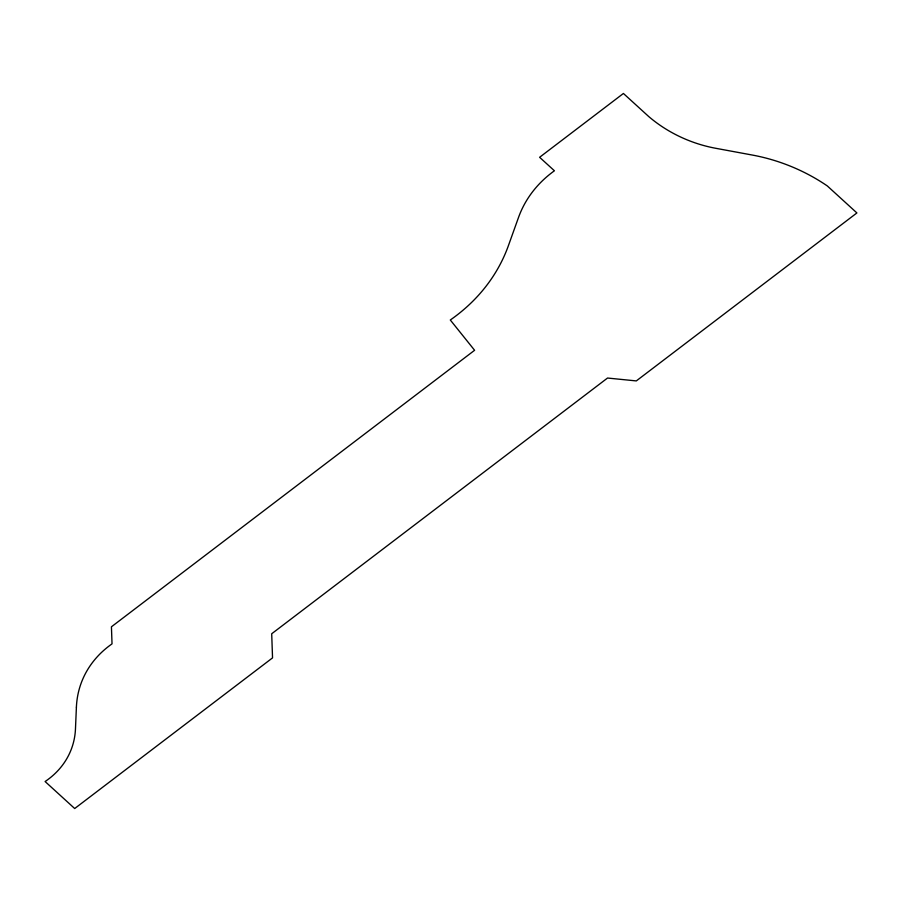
<?xml version="1.0" encoding="UTF-8"?>
<svg xmlns="http://www.w3.org/2000/svg" width="902" height="902" viewBox="0 0 902 902"><rect width="100%" height="100%" fill="white"/><g stroke="black" fill="none" stroke-linecap="round" stroke-linejoin="round"><path stroke-width="1.35" d="M76.399 707.168L75.475 728.839A100.325 80.12 20.4 0 1 45.1 781.527L74.697 808.53L272.539 657.885L271.705 633.756L607.531 378.039L636.305 380.915L856.9 212.94L827.303 185.936A158.256 126.393 20.4 0 0 752.336 155.054L715.748 148.289A116.922 93.38 20.4 0 1 648.718 116.538L623.417 93.47L539.61 157.286L554.414 170.782A146.079 116.662 20.4 0 0 518.503 217.495L508.457 245.524A228.499 182.486 20.4 0 1 450.301 319.996L474.599 350.28L111.431 626.8L112.028 643.87A122.424 97.766 20.4 0 0 76.399 707.168"/></g></svg>
